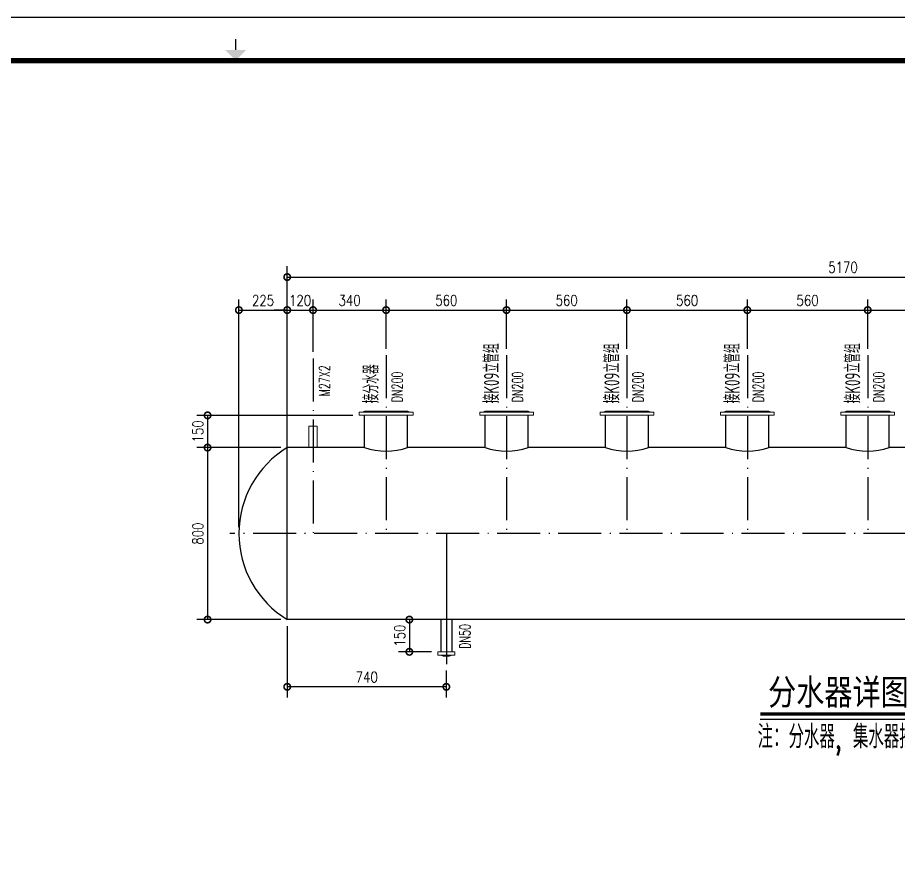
# Model space of a CAD drawing. Extents: x -345393 to -54719, y 203828 to 476815.
# Drawn here: x -284853 to -274612, y 246013 to 255872 of the extents above; entities that cross this region are included whole.
import ezdxf
from ezdxf.enums import TextEntityAlignment as Align

# ---------------------------------------------------------------- set-up
doc = ezdxf.new("R2010")
doc.units = 0
doc.header["$LTSCALE"] = 1000
doc.header["$MEASUREMENT"] = 0
doc.linetypes.add('CHENG_DOTE', pattern=[1.42, 1, -0.2, 0.02, -0.2])
doc.layers.get('0').update_dxf_attribs({"color": 252, "linetype": 'CONTINUOUS'})
doc.layers.get('Defpoints').update_dxf_attribs({"color": 252, "linetype": 'CONTINUOUS'})
for name, color, linetype in [('PUB_TEXT', 252, 'CONTINUOUS'), ('图框', 252, 'CONTINUOUS'), ('暖通-水-标注', 95, 'CONTINUOUS'), ('暖通-水-管道-水管', 6, 'CONTINUOUS'), ('暖通-水-说明', 3, 'CONTINUOUS')]:
    doc.layers.add(name, color=color, linetype=linetype)
doc.layers.add('暖通-水-设备', color=3, linetype='CONTINUOUS', lineweight=20)
doc.styles.add('HT', font='simhei.ttf')
doc.styles.add('HZ-ZGBZ', font='romanc.shx', dxfattribs={"width": 0.65, "bigfont": '0hztxt.shx'})
doc.styles.add('M-TEXT2', font='romanc.shx', dxfattribs={"width": 0.8, "bigfont": 'hzf.shx'})
doc.styles.add('NT4', font='tssdeng.shx', dxfattribs={"width": 0.65, "bigfont": 'tssdchn.shx'})
doc.styles.add('SHZ', font='romans.shx', dxfattribs={"width": 0.7, "bigfont": 'tjhztxt.shx'})
doc.dimstyles.new('暖通-水-尺寸标注50', dxfattribs={"dimscale": 0.5, "dimtxt": 250, "dimasz": 300, "dimexe": 250, "dimexo": 150, "dimgap": 100, "dimtad": 1, "dimdec": 4, "dimrnd": 5, "dimdsep": 46, "dimtxsty": 'M-TEXT2', "dimblk1": 'DOTSMALL', "dimblk2": 'DOTSMALL', "dimsah": 1, "dimcen": 0.09, "dimclrd": 256, "dimclre": 256, "dimclrt": 7, "dimadec": 0, "dimazin": 0, "dimtfac": 1, "dimtdec": 4, "dimtix": 1, "dimtmove": 2, "dimatfit": 3, "dimldrblk": 'DOTSMALL', "dimfxl": 0, "dimtolj": 1, "dimtzin": 0, "dimarcsym": 0})

# ---------------------------------------------------------------- blocks, each defined once
blk = doc.blocks.new('TJAD_TK_A1')
at = {"layer": '图框'}
blk.add_line((1341.38, 950.45), (500.38, 950.45), dxfattribs=at)
at = {"layer": '图框', "const_width": 0.3}
blk.add_lwpolyline([(920.88, 942.95), (920.88, 945.45)], dxfattribs=at)
at = {"layer": '图框', "const_width": 1.2}
blk.add_lwpolyline([(1331.38, 940.45), (525.38, 940.45), (525.38, 366.45), (1331.38, 366.45)], close=True, dxfattribs=at)
at = {"layer": '图框'}
blk.add_solid([(918.38, 942.95), (923.38, 942.95), (920.88, 940.45)], dxfattribs=at)
blk = doc.blocks.new('_DOTSMALL')
at = {"color": 0, "const_width": 0.5}
blk.add_lwpolyline([(-0.0625, 0, 1), (0.0625, 0, 1)], format="xyb", close=True, dxfattribs=at)
blk = doc.blocks.new('*D202')
at = {"layer": 'Defpoints', "color": 0}
for p in [(-280568, 252471), (-280568, 251947), (-281418, 251909)]:
    blk.add_point(p, dxfattribs=at)
at = {"layer": '暖通-水-标注', "linetype": 'Continuous', "lineweight": -2}
for p, q in [((-281418, 251984), (-281418, 252596)), ((-280568, 252022), (-280568, 252596)), ((-281418, 252471), (-280568, 252471))]:
    blk.add_line(p, q, dxfattribs=at)
at = {"layer": '暖通-水-标注', "lineweight": -2, "xscale": 150, "yscale": 150, "zscale": 150, "rotation": 180}
blk.add_blockref('_DOTSMALL', (-281418, 252471), dxfattribs=at)
at = {"layer": '暖通-水-标注', "lineweight": -2, "xscale": 150, "yscale": 150, "zscale": 150}
blk.add_blockref('_DOTSMALL', (-280568, 252471), dxfattribs=at)
at = {"layer": '暖通-水-标注', "color": 7, "insert": (-280993, 252583), "char_height": 125, "attachment_point": 5, "style": 'M-TEXT2'}
blk.add_mtext('\\A1;340', dxfattribs=at)
blk = doc.blocks.new('*D203')
at = {"layer": 'Defpoints', "color": 0}
for p in [(-279168, 252471), (-280568, 251947), (-279168, 251947)]:
    blk.add_point(p, dxfattribs=at)
at = {"layer": '暖通-水-标注', "linetype": 'Continuous', "lineweight": -2}
for p, q in [((-280568, 252022), (-280568, 252596)), ((-279168, 252022), (-279168, 252596)), ((-280568, 252471), (-279168, 252471))]:
    blk.add_line(p, q, dxfattribs=at)
at = {"layer": '暖通-水-标注', "lineweight": -2, "xscale": 150, "yscale": 150, "zscale": 150, "rotation": 180}
blk.add_blockref('_DOTSMALL', (-280568, 252471), dxfattribs=at)
at = {"layer": '暖通-水-标注', "lineweight": -2, "xscale": 150, "yscale": 150, "zscale": 150}
blk.add_blockref('_DOTSMALL', (-279168, 252471), dxfattribs=at)
at = {"layer": '暖通-水-标注', "color": 7, "insert": (-279868, 252583), "char_height": 125, "attachment_point": 5, "style": 'M-TEXT2'}
blk.add_mtext('\\A1;560', dxfattribs=at)
blk = doc.blocks.new('*D206')
at = {"layer": 'Defpoints', "color": 0}
for p in [(-281418, 252471), (-281418, 251909), (-281718, 250872)]:
    blk.add_point(p, dxfattribs=at)
at = {"layer": '暖通-水-标注', "linetype": 'Continuous', "lineweight": -2}
for p, q in [((-281718, 250947), (-281718, 252596)), ((-281418, 251984), (-281418, 252596)), ((-281718, 252471), (-281868, 252471)), ((-281718, 252471), (-281418, 252471)), ((-281418, 252471), (-281268, 252471))]:
    blk.add_line(p, q, dxfattribs=at)
at = {"layer": '暖通-水-标注', "lineweight": -2, "xscale": 150, "yscale": 150, "zscale": 150}
blk.add_blockref('_DOTSMALL', (-281718, 252471), dxfattribs=at)
at = {"layer": '暖通-水-标注', "lineweight": -2, "xscale": 150, "yscale": 150, "zscale": 150, "rotation": 180}
blk.add_blockref('_DOTSMALL', (-281418, 252471), dxfattribs=at)
at = {"layer": '暖通-水-标注', "color": 7, "insert": (-281568, 252583), "char_height": 125, "attachment_point": 5, "style": 'M-TEXT2'}
blk.add_mtext('\\A1;120', dxfattribs=at)
blk = doc.blocks.new('*D207')
at = {"layer": 'Defpoints', "color": 0}
for p in [(-281718, 252471), (-282280, 249872), (-281718, 249872)]:
    blk.add_point(p, dxfattribs=at)
at = {"layer": '暖通-水-标注', "linetype": 'Continuous', "lineweight": -2}
for p, q in [((-282280, 249947), (-282280, 252596)), ((-281718, 249947), (-281718, 252596)), ((-282280, 252471), (-281718, 252471))]:
    blk.add_line(p, q, dxfattribs=at)
at = {"layer": '暖通-水-标注', "lineweight": -2, "xscale": 150, "yscale": 150, "zscale": 150, "rotation": 180}
blk.add_blockref('_DOTSMALL', (-282280, 252471), dxfattribs=at)
at = {"layer": '暖通-水-标注', "lineweight": -2, "xscale": 150, "yscale": 150, "zscale": 150}
blk.add_blockref('_DOTSMALL', (-281718, 252471), dxfattribs=at)
at = {"layer": '暖通-水-标注', "color": 7, "insert": (-281999, 252583), "char_height": 125, "attachment_point": 5, "style": 'M-TEXT2'}
blk.add_mtext('\\A1;225', dxfattribs=at)
blk = doc.blocks.new('*D209')
at = {"layer": 'Defpoints', "color": 0}
for p in [(-268793, 252855), (-281718, 250872), (-268793, 250872)]:
    blk.add_point(p, dxfattribs=at)
at = {"layer": '暖通-水-标注', "linetype": 'Continuous', "lineweight": -2}
for p, q in [((-281718, 250947), (-281718, 252980)), ((-268793, 250947), (-268793, 252980)), ((-281718, 252855), (-268793, 252855))]:
    blk.add_line(p, q, dxfattribs=at)
at = {"layer": '暖通-水-标注', "lineweight": -2, "xscale": 150, "yscale": 150, "zscale": 150, "rotation": 180}
blk.add_blockref('_DOTSMALL', (-281718, 252855), dxfattribs=at)
at = {"layer": '暖通-水-标注', "lineweight": -2, "xscale": 150, "yscale": 150, "zscale": 150}
blk.add_blockref('_DOTSMALL', (-268793, 252855), dxfattribs=at)
at = {"layer": '暖通-水-标注', "color": 7, "insert": (-275255, 252968), "char_height": 125, "attachment_point": 5, "style": 'M-TEXT2'}
blk.add_mtext('\\A1;5170', dxfattribs=at)
blk = doc.blocks.new('*D210')
at = {"layer": 'Defpoints', "color": 0}
for p in [(-281718, 248872), (-279868, 248355), (-281718, 248090)]:
    blk.add_point(p, dxfattribs=at)
at = {"layer": '暖通-水-标注', "linetype": 'Continuous', "lineweight": -2}
for p, q in [((-281718, 248797), (-281718, 247965)), ((-279868, 248280), (-279868, 247965)), ((-279868, 248090), (-281718, 248090))]:
    blk.add_line(p, q, dxfattribs=at)
at = {"layer": '暖通-水-标注', "lineweight": -2, "xscale": 150, "yscale": 150, "zscale": 150, "rotation": 180}
blk.add_blockref('_DOTSMALL', (-281718, 248090), dxfattribs=at)
at = {"layer": '暖通-水-标注', "lineweight": -2, "xscale": 150, "yscale": 150, "zscale": 150}
blk.add_blockref('_DOTSMALL', (-279868, 248090), dxfattribs=at)
at = {"layer": '暖通-水-标注', "color": 7, "insert": (-280793, 248203), "char_height": 125, "attachment_point": 5, "style": 'M-TEXT2'}
blk.add_mtext('\\A1;740', dxfattribs=at)
blk = doc.blocks.new('*D211')
at = {"layer": 'Defpoints', "color": 0}
for p in [(-281718, 250872), (-282644, 248872), (-281718, 248872)]:
    blk.add_point(p, dxfattribs=at)
at = {"layer": '暖通-水-标注', "linetype": 'Continuous', "lineweight": -2}
for p, q in [((-281793, 250872), (-282769, 250872)), ((-282644, 250872), (-282644, 248872)), ((-281793, 248872), (-282769, 248872))]:
    blk.add_line(p, q, dxfattribs=at)
at = {"layer": '暖通-水-标注', "lineweight": -2, "xscale": 150, "yscale": 150, "zscale": 150}
for p, rotation in [((-282644, 250872), 90), ((-282644, 248872), 270)]:
    blk.add_blockref('_DOTSMALL', p, dxfattribs=dict(at, rotation=rotation))
at = {"layer": '暖通-水-标注', "color": 7, "insert": (-282757, 249872), "char_height": 125, "attachment_point": 5, "rotation": 90, "style": 'M-TEXT2'}
blk.add_mtext('\\A1;800', dxfattribs=at)
blk = doc.blocks.new('*D212')
at = {"layer": 'Defpoints', "color": 0}
for p in [(-280880, 251247), (-282644, 250872), (-281718, 250872)]:
    blk.add_point(p, dxfattribs=at)
at = {"layer": '暖通-水-标注', "linetype": 'Continuous', "lineweight": -2}
for p, q in [((-280955, 251247), (-282769, 251247)), ((-282644, 251247), (-282644, 250872)), ((-281793, 250872), (-282769, 250872))]:
    blk.add_line(p, q, dxfattribs=at)
at = {"layer": '暖通-水-标注', "lineweight": -2, "xscale": 150, "yscale": 150, "zscale": 150}
for p, rotation in [((-282644, 251247), 90), ((-282644, 250872), 270)]:
    blk.add_blockref('_DOTSMALL', p, dxfattribs=dict(at, rotation=rotation))
at = {"layer": '暖通-水-标注', "color": 7, "insert": (-282757, 251060), "char_height": 125, "attachment_point": 5, "rotation": 90, "style": 'M-TEXT2'}
blk.add_mtext('\\A1;150', dxfattribs=at)
blk = doc.blocks.new('*D213')
at = {"layer": 'Defpoints', "color": 0}
for p in [(-279930, 248872), (-280298, 248497), (-279966, 248497)]:
    blk.add_point(p, dxfattribs=at)
at = {"layer": '暖通-水-标注', "linetype": 'Continuous', "lineweight": -2}
for p, q in [((-280005, 248872), (-280423, 248872)), ((-280298, 248872), (-280298, 248497)), ((-280041, 248497), (-280423, 248497))]:
    blk.add_line(p, q, dxfattribs=at)
at = {"layer": '暖通-水-标注', "lineweight": -2, "xscale": 150, "yscale": 150, "zscale": 150}
for p, rotation in [((-280298, 248872), 90), ((-280298, 248497), 270)]:
    blk.add_blockref('_DOTSMALL', p, dxfattribs=dict(at, rotation=rotation))
at = {"layer": '暖通-水-标注', "color": 7, "insert": (-280410, 248685), "char_height": 125, "attachment_point": 5, "rotation": 90, "style": 'M-TEXT2'}
blk.add_mtext('\\A1;150', dxfattribs=at)
blk = doc.blocks.new('*D214')
at = {"layer": 'Defpoints', "color": 0}
for p in [(-277768, 252471), (-279168, 251947), (-277768, 251947)]:
    blk.add_point(p, dxfattribs=at)
at = {"layer": '暖通-水-标注', "linetype": 'Continuous', "lineweight": -2}
for p, q in [((-279168, 252022), (-279168, 252596)), ((-277768, 252022), (-277768, 252596)), ((-279168, 252471), (-277768, 252471))]:
    blk.add_line(p, q, dxfattribs=at)
at = {"layer": '暖通-水-标注', "lineweight": -2, "xscale": 150, "yscale": 150, "zscale": 150, "rotation": 180}
blk.add_blockref('_DOTSMALL', (-279168, 252471), dxfattribs=at)
at = {"layer": '暖通-水-标注', "lineweight": -2, "xscale": 150, "yscale": 150, "zscale": 150}
blk.add_blockref('_DOTSMALL', (-277768, 252471), dxfattribs=at)
at = {"layer": '暖通-水-标注', "color": 7, "insert": (-278468, 252583), "char_height": 125, "attachment_point": 5, "style": 'M-TEXT2'}
blk.add_mtext('\\A1;560', dxfattribs=at)
blk = doc.blocks.new('*D215')
at = {"layer": 'Defpoints', "color": 0}
for p in [(-276368, 252471), (-277768, 251947), (-276368, 251947)]:
    blk.add_point(p, dxfattribs=at)
at = {"layer": '暖通-水-标注', "linetype": 'Continuous', "lineweight": -2}
for p, q in [((-277768, 252022), (-277768, 252596)), ((-276368, 252022), (-276368, 252596)), ((-277768, 252471), (-276368, 252471))]:
    blk.add_line(p, q, dxfattribs=at)
at = {"layer": '暖通-水-标注', "lineweight": -2, "xscale": 150, "yscale": 150, "zscale": 150, "rotation": 180}
blk.add_blockref('_DOTSMALL', (-277768, 252471), dxfattribs=at)
at = {"layer": '暖通-水-标注', "lineweight": -2, "xscale": 150, "yscale": 150, "zscale": 150}
blk.add_blockref('_DOTSMALL', (-276368, 252471), dxfattribs=at)
at = {"layer": '暖通-水-标注', "color": 7, "insert": (-277068, 252583), "char_height": 125, "attachment_point": 5, "style": 'M-TEXT2'}
blk.add_mtext('\\A1;560', dxfattribs=at)
blk = doc.blocks.new('*D216')
at = {"layer": 'Defpoints', "color": 0}
for p in [(-274968, 252471), (-276368, 251947), (-274968, 251947)]:
    blk.add_point(p, dxfattribs=at)
at = {"layer": '暖通-水-标注', "linetype": 'Continuous', "lineweight": -2}
for p, q in [((-276368, 252022), (-276368, 252596)), ((-274968, 252022), (-274968, 252596)), ((-276368, 252471), (-274968, 252471))]:
    blk.add_line(p, q, dxfattribs=at)
at = {"layer": '暖通-水-标注', "lineweight": -2, "xscale": 150, "yscale": 150, "zscale": 150, "rotation": 180}
blk.add_blockref('_DOTSMALL', (-276368, 252471), dxfattribs=at)
at = {"layer": '暖通-水-标注', "lineweight": -2, "xscale": 150, "yscale": 150, "zscale": 150}
blk.add_blockref('_DOTSMALL', (-274968, 252471), dxfattribs=at)
at = {"layer": '暖通-水-标注', "color": 7, "insert": (-275668, 252583), "char_height": 125, "attachment_point": 5, "style": 'M-TEXT2'}
blk.add_mtext('\\A1;560', dxfattribs=at)
blk = doc.blocks.new('*D217')
at = {"layer": 'Defpoints', "color": 0}
for p in [(-273568, 252471), (-274968, 251947), (-273568, 251947)]:
    blk.add_point(p, dxfattribs=at)
at = {"layer": '暖通-水-标注', "linetype": 'Continuous', "lineweight": -2}
for p, q in [((-274968, 252022), (-274968, 252596)), ((-273568, 252022), (-273568, 252596)), ((-274968, 252471), (-273568, 252471))]:
    blk.add_line(p, q, dxfattribs=at)
at = {"layer": '暖通-水-标注', "lineweight": -2, "xscale": 150, "yscale": 150, "zscale": 150, "rotation": 180}
blk.add_blockref('_DOTSMALL', (-274968, 252471), dxfattribs=at)
at = {"layer": '暖通-水-标注', "lineweight": -2, "xscale": 150, "yscale": 150, "zscale": 150}
blk.add_blockref('_DOTSMALL', (-273568, 252471), dxfattribs=at)
at = {"layer": '暖通-水-标注', "color": 7, "insert": (-274268, 252583), "char_height": 125, "attachment_point": 5, "style": 'M-TEXT2'}
blk.add_mtext('\\A1;560', dxfattribs=at)

msp = doc.modelspace()

# ---------------------------------------------------------------- linework, layer by layer
at = {"color": 4}
for p, q in [((-280817.68185, 250872.36281), (-280817.68185, 251247.36281)), ((-280317.68185, 250872.36281), (-280317.68185, 251247.36281)), ((-279417.68185, 250872.36281), (-279417.68185, 251247.36281)), ((-278917.68185, 250872.36281), (-278917.68185, 251247.36281)), ((-278017.68185, 250872.36281), (-278017.68185, 251247.36281)), ((-277517.68185, 250872.36281), (-277517.68185, 251247.36281)), ((-276617.68185, 250872.36281), (-276617.68185, 251247.36281)), ((-276117.68185, 250872.36281), (-276117.68185, 251247.36281)), ((-275217.68185, 250872.36281), (-275217.68185, 251247.36281)), ((-274717.68185, 250872.36281), (-274717.68185, 251247.36281)), ((-281717.57185, 248872.36281), (-281717.57185, 250872.36281)), ((-280817.68185, 250872.36281), (-281717.57185, 250872.36281)), ((-279417.68185, 250872.36281), (-280317.68185, 250872.36281)), ((-278017.68185, 250872.36281), (-278917.68185, 250872.36281)), ((-276617.68185, 250872.36281), (-277517.68185, 250872.36281)), ((-275217.68185, 250872.36281), (-276117.68185, 250872.36281)), ((-273817.68185, 250872.36281), (-274717.68185, 250872.36281)), ((-268792.68185, 248872.36281), (-281717.57185, 248872.36281)), ((-279930.18185, 248872.36281), (-279930.18185, 248497.36281)), ((-279805.18185, 248872.36281), (-279805.18185, 248497.36281))]:
    msp.add_line(p, q, dxfattribs=at)
for centre, radius, start, end in [((-281109.93296, 249872.36281), 1170.13889, 121.284492914, 238.715507086), ((-280567.68185, 251590.79311), 760.68528, 250.813081112, 289.186918888), ((-279167.68185, 251590.79311), 760.68528, 250.813081112, 289.186918888), ((-277767.68185, 251590.79311), 760.68528, 250.813081112, 289.186918888), ((-276367.68185, 251590.79311), 760.68528, 250.813081112, 289.186918888), ((-274967.68185, 251590.79311), 760.68528, 250.813081112, 289.186918888)]:
    msp.add_arc(centre, radius, start, end, dxfattribs=at)
at = {"layer": 'PUB_TEXT'}
msp.add_line((-276217.45258, 247714.29243), (-274299.62805, 247714.29243), dxfattribs=at)
at = {"layer": 'PUB_TEXT', "const_width": 36}
msp.add_lwpolyline([(-276217.45258, 247774.29243), (-274299.62805, 247774.29243)], dxfattribs=at)
at = {"layer": '暖通-水-管道-水管', "color": 200, "linetype": 'CHENG_DOTE', "ltscale": 0.5}
for p, q in [((-280567.68185, 251946.55719), (-280567.68185, 249872.36281)), ((-279167.68185, 251946.55719), (-279167.68185, 249872.36281)), ((-277767.68185, 251946.55719), (-277767.68185, 249872.36281)), ((-276367.68185, 251946.55719), (-276367.68185, 249872.36281)), ((-274967.68185, 251946.55719), (-274967.68185, 249872.36281)), ((-281417.68185, 251909.05719), (-281417.68185, 249872.36281)), ((-268125.86734, 249872.36281), (-282384.38636, 249872.36281))]:
    msp.add_line(p, q, dxfattribs=at)
at = {"layer": '暖通-水-管道-水管', "color": 200, "linetype": 'CHENG_DOTE', "ltscale": 5}
msp.add_line((-279867.68185, 249872.36281), (-279867.68185, 248354.79241), dxfattribs=at)
msp.add_line((-279867.68185, 249872.36281), (-279867.68185, 248354.79241), dxfattribs=at)
at = {"layer": '暖通-水-设备', "color": 10}
for p, q in [((-280818.93185, 251297.36281), (-280843.89954, 251284.86281)), ((-280567.68185, 251297.36281), (-280818.93185, 251297.36281)), ((-280567.68185, 251297.36281), (-280316.43185, 251297.36281)), ((-280316.43185, 251297.36281), (-280291.46416, 251284.86281)), ((-279418.93185, 251297.36281), (-279443.89954, 251284.86281)), ((-279167.68185, 251297.36281), (-279418.93185, 251297.36281)), ((-279167.68185, 251297.36281), (-278916.43185, 251297.36281)), ((-278916.43185, 251297.36281), (-278891.46416, 251284.86281)), ((-278018.93185, 251297.36281), (-278043.89954, 251284.86281)), ((-277767.68185, 251297.36281), (-278018.93185, 251297.36281)), ((-277767.68185, 251297.36281), (-277516.43185, 251297.36281)), ((-277516.43185, 251297.36281), (-277491.46416, 251284.86281)), ((-276618.93185, 251297.36281), (-276643.89954, 251284.86281)), ((-276367.68185, 251297.36281), (-276618.93185, 251297.36281)), ((-276367.68185, 251297.36281), (-276116.43185, 251297.36281)), ((-276116.43185, 251297.36281), (-276091.46416, 251284.86281)), ((-275218.93185, 251297.36281), (-275243.89954, 251284.86281)), ((-274967.68185, 251297.36281), (-275218.93185, 251297.36281)), ((-274967.68185, 251297.36281), (-274716.43185, 251297.36281)), ((-274716.43185, 251297.36281), (-274691.46416, 251284.86281)), ((-279905.21416, 248447.36281), (-279930.18185, 248459.86281)), ((-279830.14954, 248447.36281), (-279805.18185, 248459.86281)), ((-279867.68185, 248447.36281), (-279905.21416, 248447.36281)), ((-279867.68185, 248447.36281), (-279830.14954, 248447.36281))]:
    msp.add_line(p, q, dxfattribs=at)
at = {"layer": '暖通-水-设备', "color": 4}
for p, q in [((-281465.18185, 250872.36281), (-281465.18185, 251122.36281)), ((-281370.18185, 251122.36281), (-281465.18185, 251122.36281)), ((-281370.18185, 250872.36281), (-281370.18185, 251122.36281))]:
    msp.add_line(p, q, dxfattribs=at)
for points in [[(-280567.68185, 251284.86281), (-280880.18185, 251284.86281), (-280880.18185, 251247.36281), (-280567.68185, 251247.36281)], [(-280567.68185, 251284.86281), (-280255.18185, 251284.86281), (-280255.18185, 251247.36281), (-280567.68185, 251247.36281)], [(-279167.68185, 251284.86281), (-279480.18185, 251284.86281), (-279480.18185, 251247.36281), (-279167.68185, 251247.36281)], [(-279167.68185, 251284.86281), (-278855.18185, 251284.86281), (-278855.18185, 251247.36281), (-279167.68185, 251247.36281)], [(-277767.68185, 251284.86281), (-278080.18185, 251284.86281), (-278080.18185, 251247.36281), (-277767.68185, 251247.36281)], [(-277767.68185, 251284.86281), (-277455.18185, 251284.86281), (-277455.18185, 251247.36281), (-277767.68185, 251247.36281)], [(-276367.68185, 251284.86281), (-276680.18185, 251284.86281), (-276680.18185, 251247.36281), (-276367.68185, 251247.36281)], [(-276367.68185, 251284.86281), (-276055.18185, 251284.86281), (-276055.18185, 251247.36281), (-276367.68185, 251247.36281)], [(-274967.68185, 251284.86281), (-275280.18185, 251284.86281), (-275280.18185, 251247.36281), (-274967.68185, 251247.36281)], [(-274967.68185, 251284.86281), (-274655.18185, 251284.86281), (-274655.18185, 251247.36281), (-274967.68185, 251247.36281)], [(-279867.68185, 248459.86281), (-279966.46416, 248459.86281), (-279966.46416, 248497.36281), (-279867.68185, 248497.36281)], [(-279867.68185, 248459.86281), (-279768.89954, 248459.86281), (-279768.89954, 248497.36281), (-279867.68185, 248497.36281)]]:
    msp.add_lwpolyline(points, dxfattribs=at)

# ---------------------------------------------------------------- block references
at = {"layer": '图框', "xscale": 50, "yscale": 50, "zscale": 50}
msp.add_blockref('TJAD_TK_A1', (-328361.63982, 208349.90246), dxfattribs=at)

# ---------------------------------------------------------------- texts
at = {"layer": 'PUB_TEXT', "style": 'HT', "width": 0.8}
msp.add_text('分水器详图', height=300, dxfattribs=at).set_placement((-276127.04356, 247879.10433))
at = {"layer": '暖通-水-说明', "linetype": 'Continuous', "width": 0.65}
for s, height, style, p in [('接K09立管组', 175, 'NT4', (-279255.20628, 251385.93158)), ('接K09立管组', 175, 'NT4', (-277855.20628, 251385.93158)), ('接K09立管组', 175, 'NT4', (-276455.20628, 251385.93158)), ('接K09立管组', 175, 'NT4', (-275055.20628, 251385.93158)), ('接分水器', 175, 'NT4', (-280655.20628, 251385.93158)), ('DN200', 125, 'HZ-ZGBZ', (-280377.27551, 251397.75378)), ('DN200', 125, 'HZ-ZGBZ', (-278977.27551, 251397.75378)), ('DN200', 125, 'HZ-ZGBZ', (-277577.27551, 251397.75378)), ('DN200', 125, 'HZ-ZGBZ', (-276177.27551, 251397.75378)), ('DN200', 125, 'HZ-ZGBZ', (-274777.27551, 251397.75378))]:
    msp.add_text(s, height=height, rotation=90, dxfattribs=dict(at, style=style)).set_placement(p)
at = {"layer": '暖通-水-说明', "linetype": 'Continuous', "style": 'HZ-ZGBZ', "width": 0.65}
for s, p in [('M27X2', (-281284.68749, 251649.01874)), ('DN50', (-279650.90348, 248676.19135))]:
    msp.add_text(s, height=125, rotation=90, dxfattribs=at).set_placement(p, align=Align.MIDDLE)
at = {"layer": '暖通-水-说明', "color": 3, "style": 'SHZ', "width": 0.7}
msp.add_text('注：分水器, 集水器按05K232制作、安装。', height=270, dxfattribs=at).set_placement((-276248.28111, 247375.49098))

# ---------------------------------------------------------------- dimensions: what is measured, and where the dimension line sits
at = {"layer": '暖通-水-标注', "color": 251}
for base, p1, p2, picture, middle in [((-268792.68185, 252855.21694), (-281717.68185, 250872.36281), (-268792.68185, 250872.36281), '*D209', (-275255.18185, 252967.71694)), ((-281717.57185, 252470.97915), (-282280.07185, 249872.36281), (-281717.57185, 249872.36281), '*D207', (-281998.82185, 252583.47915)), ((-281417.68185, 252470.97915), (-281717.57185, 250872.36281), (-281417.68185, 251909.05719), '*D206', (-281567.62685, 252583.47915)), ((-280567.68185, 252470.97915), (-281417.68185, 251909.05719), (-280567.68185, 251946.55719), '*D202', (-280992.68185, 252583.47915)), ((-279167.68185, 252470.97915), (-280567.68185, 251946.55719), (-279167.68185, 251946.55719), '*D203', (-279867.68185, 252583.47915)), ((-277767.68185, 252470.97915), (-279167.68185, 251946.55719), (-277767.68185, 251946.55719), '*D214', (-278467.68185, 252583.47915)), ((-276367.68185, 252470.97915), (-277767.68185, 251946.55719), (-276367.68185, 251946.55719), '*D215', (-277067.68185, 252583.47915)), ((-274967.68185, 252470.97915), (-276367.68185, 251946.55719), (-274967.68185, 251946.55719), '*D216', (-275667.68185, 252583.47915)), ((-273567.68185, 252470.97915), (-274967.68185, 251946.55719), (-273567.68185, 251946.55719), '*D217', (-274267.68185, 252583.47915)), ((-281717.68185, 248090.20884), (-279867.68185, 248354.79241), (-281717.68185, 248872.36281), '*D210', (-280792.68185, 248202.70884))]:
    dim = msp.add_linear_dim(base=base, p1=p1, p2=p2, dimstyle='暖通-水-尺寸标注50', override={"dimlfac": 0.4}, dxfattribs=at)
    dim.commit()
    dim.dimension.update_dxf_attribs({"geometry": picture, "text_midpoint": middle})
for base, p1, p2, picture, middle in [((-282644.09295, 250872.36281), (-280880.18185, 251247.36281), (-281717.57185, 250872.36281), '*D212', (-282756.59295, 251059.86281)), ((-282644.09295, 248872.36281), (-281717.57185, 250872.36281), (-281717.57185, 248872.36281), '*D211', (-282756.59295, 249872.36281)), ((-280297.66064, 248497.36281), (-279930.18185, 248872.36281), (-279966.46416, 248497.36281), '*D213', (-280410.16064, 248684.86281))]:
    dim = msp.add_linear_dim(base=base, p1=p1, p2=p2, angle=90, dimstyle='暖通-水-尺寸标注50', override={"dimlfac": 0.4}, dxfattribs=at)
    dim.commit()
    dim.dimension.update_dxf_attribs({"geometry": picture, "text_midpoint": middle})

doc.saveas('drawing.dxf')
